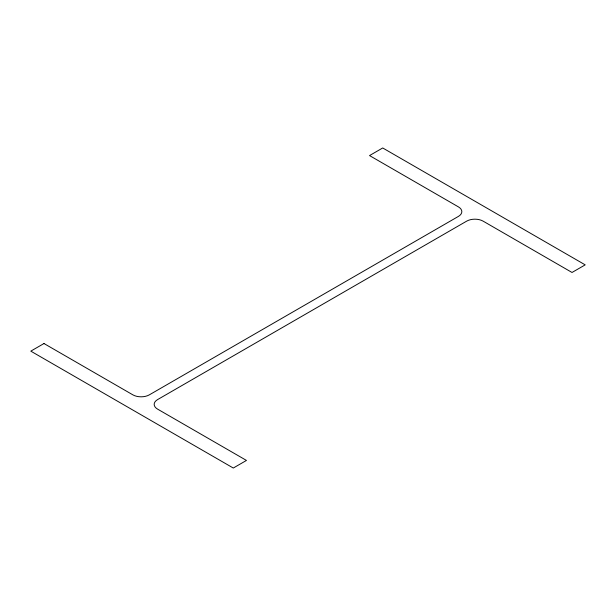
<?xml version="1.0" encoding="UTF-8"?>
<svg xmlns="http://www.w3.org/2000/svg" width="616" height="616" viewBox="0 0 616 616"><rect width="100%" height="100%" fill="white"/><g stroke="black" fill="none" stroke-linecap="round" stroke-linejoin="round"><path stroke-width="0.92" d="M43.982 343.528L30.8 351.135L233.287 468.037L246.462 460.429L157.581 409.116A11.65 6.73 0 0 1 157.581 399.599L466.659 221.152A11.65 6.73 0 0 1 483.137 221.152L572.018 272.472L585.2 264.865L382.713 147.963L369.538 155.571L458.42 206.884A11.65 6.73 0 0 1 458.42 216.401L149.341 394.848A11.65 6.73 0 0 1 132.864 394.848L43.982 343.528"/></g></svg>
